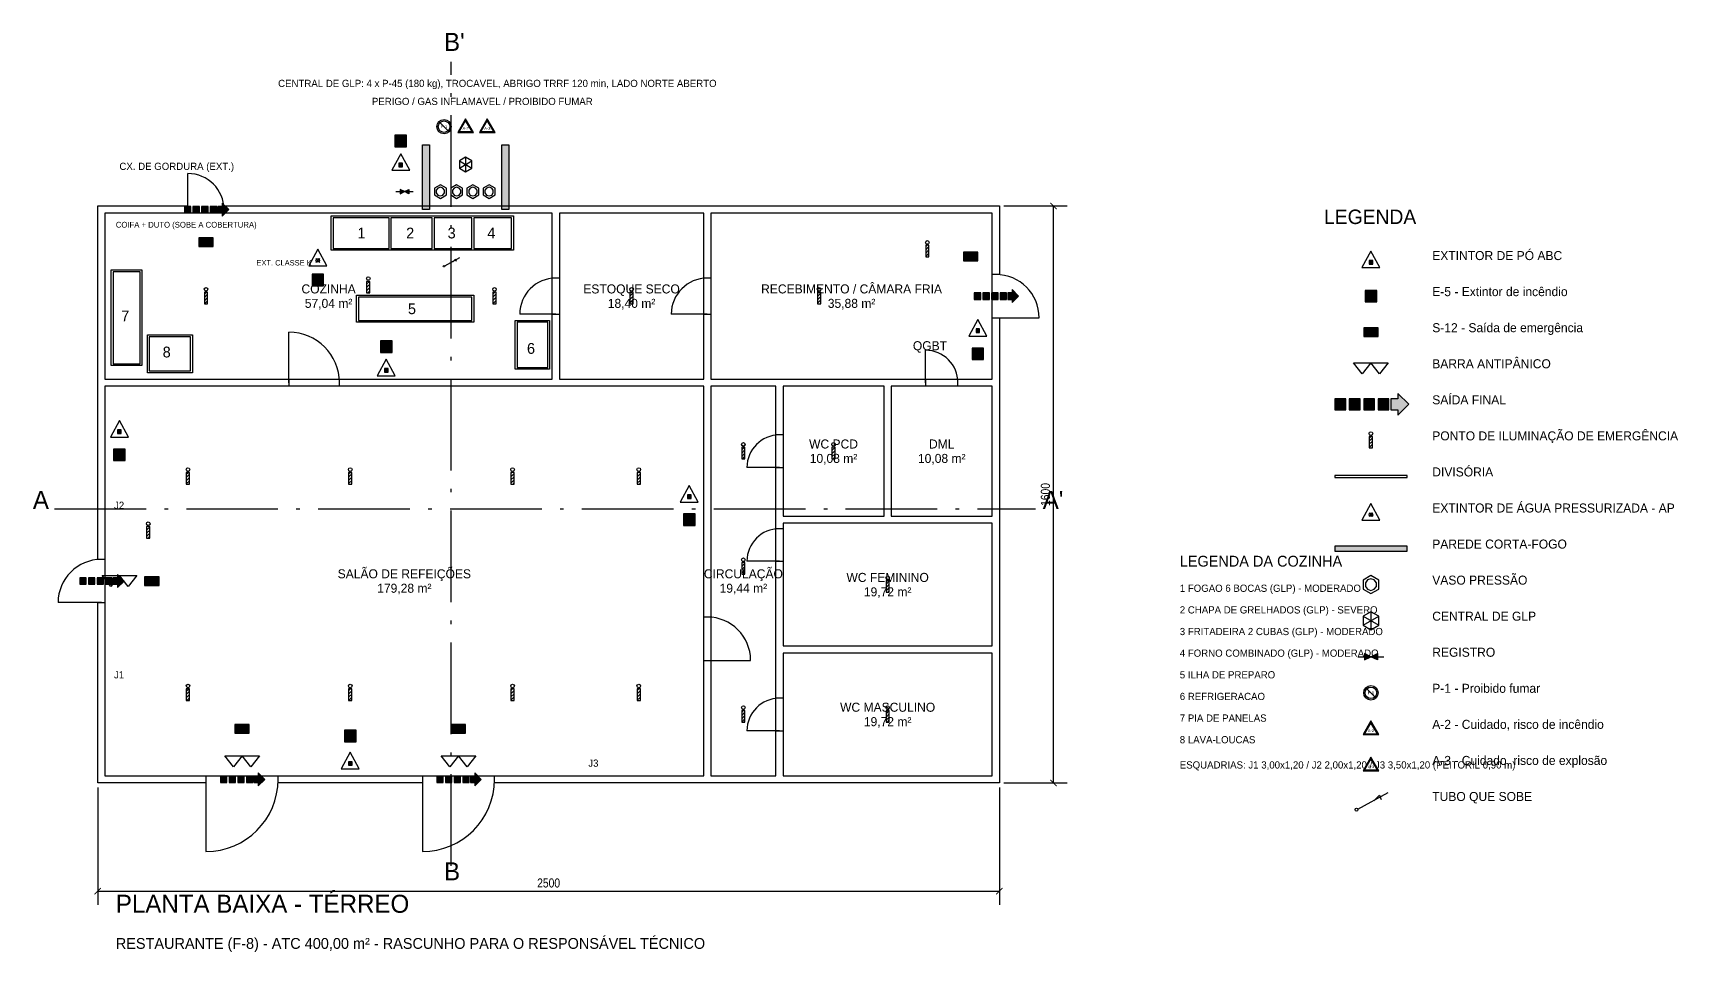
# Model space of a CAD drawing. Header units: metres. Extents: x -2 to 127, y -5 to 61.
# Drawn here: x -1.8 to 43.82, y -4.69 to 20.8 of the extents above; entities that cross this region are included whole.
import ezdxf
from ezdxf.enums import TextEntityAlignment as Align

# ---------------------------------------------------------------- set-up
doc = ezdxf.new("R2010")
doc.units = ezdxf.units.M
doc.linetypes.add('DASHDOT', pattern=[3.556, 2.54, -0.508, 0, -0.508])
for name, color, linetype in [('AMBIENTES', 7, 'Continuous'), ('CORTES', 6, 'Continuous'), ('COTAS', 7, 'Continuous'), ('DIVISORIA', 7, 'Continuous'), ('ILUMINACAO', 7, 'Continuous'), ('INC_EXT', 7, 'Continuous'), ('LEGENDA', 7, 'Continuous'), ('PAREDE', 7, 'Continuous'), ('PAREDE_CORTA_FOGO', 7, 'Continuous'), ('PASSIVOS', 7, 'Continuous'), ('PORTAS', 7, 'Continuous'), ('ROTAS', 7, 'Continuous'), ('SINALIZACAO', 7, 'Continuous'), ('TEXTOS', 7, 'Continuous'), ('TUBULACAO', 7, 'Continuous'), ('VASOS_TANQUES', 7, 'Continuous')]:
    doc.layers.add(name, color=color, linetype=linetype)
doc.styles.add('OpenSansCondensed-Light', font='OpenSansCondensed-Light.ttf')
doc.dimstyles.new('EZDXF', dxfattribs={"dimtxt": 0.25, "dimasz": 0.175, "dimexe": 0.375, "dimexo": 0.125, "dimgap": 0.1, "dimtad": 1, "dimlfac": 100, "dimzin": 12, "dimdsep": 46, "dimtxsty": 'OpenSansCondensed-Light', "dimblk": 'ARCHTICK', "dimcen": 2.5, "dimazin": 3, "dimtfac": 0.5, "dimtmove": 2, "dimatfit": 3, "dimarcsym": 0})

# ---------------------------------------------------------------- blocks, each defined once
blk = doc.blocks.new('EXTINTOR_PQS_ABC')
h = blk.add_hatch(color=7)
h.dxf.hatch_style = 1
h.paths.add_polyline_path([(-0.1, -0.22), (0.1, -0.22), (0.1, -0.02), (-0.1, -0.02)])
for points in [[(-0.5, -0.42), (0.5, -0.42), (0, 0.5)], [(-0.1, -0.22), (0.1, -0.22), (0.1, -0.02), (-0.1, -0.02)]]:
    blk.add_lwpolyline(points, close=True)
blk = doc.blocks.new('PICTO_E-5')
h = blk.add_hatch(color=7)
h.dxf.hatch_style = 1
h.paths.add_polyline_path([(-0.4, -0.4), (0.4, -0.4), (0.4, 0.4), (-0.4, 0.4)])
at = {"color": 1}
blk.add_lwpolyline([(-0.4, -0.4), (0.4, -0.4), (0.4, 0.4), (-0.4, 0.4)], close=True, dxfattribs=at)
blk.add_text('E-5', height=0.22).set_placement((0, 0), align=Align.MIDDLE_CENTER)
blk = doc.blocks.new('PICTO_S-12')
h = blk.add_hatch(color=7)
h.dxf.hatch_style = 1
h.paths.add_polyline_path([(-0.5, -0.3), (0.5, -0.3), (0.5, 0.3), (-0.5, 0.3)])
at = {"color": 3}
blk.add_lwpolyline([(-0.5, -0.3), (0.5, -0.3), (0.5, 0.3), (-0.5, 0.3)], close=True, dxfattribs=at)
blk.add_text('S-12', height=0.22).set_placement((0, 0), align=Align.MIDDLE_CENTER)
blk = doc.blocks.new('BARRA_ANTIPANICO')
for points in [[(-0.8, 0.25), (0, 0.25), (-0.4, -0.25)], [(0, 0.25), (0.8, 0.25), (0.4, -0.25)]]:
    blk.add_lwpolyline(points, close=True)
blk = doc.blocks.new('ROTA_DE_FUGA_FINAL')
h = blk.add_hatch(color=7)
h.dxf.hatch_style = 1
h.paths.add_polyline_path([(-1, -0.15), (-0.7, -0.15), (-0.7, 0.15), (-1, 0.15)])
h = blk.add_hatch(color=7)
h.dxf.hatch_style = 1
h.paths.add_polyline_path([(-0.6, -0.15), (-0.3, -0.15), (-0.3, 0.15), (-0.6, 0.15)])
h = blk.add_hatch(color=7)
h.dxf.hatch_style = 1
h.paths.add_polyline_path([(-0.2, -0.15), (0.1, -0.15), (0.1, 0.15), (-0.2, 0.15)])
h = blk.add_hatch(color=7)
h.dxf.hatch_style = 1
h.paths.add_polyline_path([(0.2, -0.15), (0.5, -0.15), (0.5, 0.15), (0.2, 0.15)])
h = blk.add_hatch(color=7)
h.dxf.hatch_style = 1
h.paths.add_polyline_path([(0.55, -0.15), (0.75, -0.15), (0.75, -0.3), (1.05, 0), (0.75, 0.3), (0.75, 0.15), (0.55, 0.15)])
for points in [[(-1, -0.15), (-0.7, -0.15), (-0.7, 0.15), (-1, 0.15)], [(-0.6, -0.15), (-0.3, -0.15), (-0.3, 0.15), (-0.6, 0.15)], [(-0.2, -0.15), (0.1, -0.15), (0.1, 0.15), (-0.2, 0.15)], [(0.2, -0.15), (0.5, -0.15), (0.5, 0.15), (0.2, 0.15)], [(0.55, -0.15), (0.75, -0.15), (0.75, -0.3), (1.05, 0), (0.75, 0.3), (0.75, 0.15), (0.55, 0.15)]]:
    blk.add_lwpolyline(points, close=True)
blk = doc.blocks.new('PONTO_ILUMINACAO_EMERGENCIA')
h = blk.add_hatch()
h.set_pattern_fill('ANSI31', scale=0.04)
h.paths.add_polyline_path([(-0.09, -0.42), (0.09, -0.42), (0.09, 0.22), (-0.09, 0.22)])
blk.add_lwpolyline([(-0.09, -0.42), (0.09, -0.42), (0.09, 0.22), (-0.09, 0.22)], close=True)
blk.add_circle((0, 0.38), 0.1)
blk = doc.blocks.new('_ARCHTICK')
at = {"color": 0, "linetype": 'ByBlock', "const_width": 0.15}
blk.add_lwpolyline([(-0.5, -0.5), (0.5, 0.5)], dxfattribs=at)
blk = doc.blocks.new('EXTINTOR_AP')
blk.add_lwpolyline([(-0.5, -0.42), (0.5, -0.42), (0, 0.5)], close=True)
for points in [[(-0.106, -0.226), (0.106, -0.014)], [(-0.106, -0.014), (0.106, -0.226)]]:
    blk.add_lwpolyline(points)
blk.add_circle((0, -0.12), 0.1)
blk = doc.blocks.new('VASO_PRESSAO')
for points in [[(0, 0.5), (-0.433, 0.25), (-0.433, -0.25), (0, -0.5), (0.433, -0.25), (0.433, 0.25)], [(0, 0.32), (-0.188, 0.259), (-0.304, 0.099), (-0.304, -0.099), (-0.188, -0.259), (0, -0.32), (0.188, -0.259), (0.304, -0.099), (0.304, 0.099), (0.188, 0.259)]]:
    blk.add_lwpolyline(points, close=True)
blk = doc.blocks.new('CENTRAL_GLP')
blk.add_lwpolyline([(0, 0.5), (-0.433, 0.25), (-0.433, -0.25), (0, -0.5), (0.433, -0.25), (0.433, 0.25)], close=True)
for points in [[(-0.433, 0.25), (0.433, -0.25)], [(-0.433, -0.25), (0.433, 0.25)], [(0, 0.5), (0, -0.5)]]:
    blk.add_lwpolyline(points)
blk = doc.blocks.new('REGISTRO_VALVULA')
h = blk.add_hatch(color=7)
h.dxf.hatch_style = 1
h.paths.add_polyline_path([(-0.3, 0.15), (-0.3, -0.15), (0, 0)])
h = blk.add_hatch(color=7)
h.dxf.hatch_style = 1
h.paths.add_polyline_path([(0.3, 0.15), (0.3, -0.15), (0, 0)])
blk.add_lwpolyline([(-0.6, 0), (0.6, 0)])
for points in [[(-0.3, 0.15), (-0.3, -0.15), (0, 0)], [(0.3, 0.15), (0.3, -0.15), (0, 0)]]:
    blk.add_lwpolyline(points, close=True)
blk = doc.blocks.new('PICTO_P-1')
at = {"color": 1}
blk.add_lwpolyline([(-0.35, 0.35), (0.35, -0.35)], dxfattribs=at)
for radius in [0.5, 0.4]:
    blk.add_circle((0, 0), radius, dxfattribs=at)
blk.add_text('P-1', height=0.2).set_placement((0, 0), align=Align.MIDDLE_CENTER)
blk = doc.blocks.new('PICTO_A-2')
for points in [[(-0.55, -0.4), (0.55, -0.4), (0, 0.55)], [(-0.45, -0.34), (0.45, -0.34), (0, 0.43)]]:
    blk.add_lwpolyline(points, close=True)
blk.add_text('A-2', height=0.2).set_placement((0, -0.12), align=Align.MIDDLE_CENTER)
blk = doc.blocks.new('PICTO_A-3')
for points in [[(-0.55, -0.4), (0.55, -0.4), (0, 0.55)], [(-0.45, -0.34), (0.45, -0.34), (0, 0.43)]]:
    blk.add_lwpolyline(points, close=True)
blk.add_text('A-3', height=0.2).set_placement((0, -0.12), align=Align.MIDDLE_CENTER)
blk = doc.blocks.new('TUBO_SOBE')
for points in [[(-0.45, -0.28), (0.6, 0.3)], [(0.1, 0), (0.3, 0.2), (0.35, 0.05)]]:
    blk.add_lwpolyline(points)
blk.add_circle((-0.5, -0.3), 0.05)
blk = doc.blocks.new('DIVISORIA')
blk.add_lwpolyline([(-1, -0.03), (1, -0.03), (1, 0.03), (-1, 0.03)], close=True)
blk = doc.blocks.new('PAREDE_CORTA_FOGO')
h = blk.add_hatch(color=7)
h.dxf.hatch_style = 1
h.paths.add_polyline_path([(-1, -0.07), (1, -0.07), (1, 0.07), (-1, 0.07)])
blk.add_lwpolyline([(-1, -0.07), (1, -0.07), (1, 0.07), (-1, 0.07)], close=True)

msp = doc.modelspace()

# ---------------------------------------------------------------- hatches: boundary and pattern name
at = {"layer": 'PAREDE_CORTA_FOGO'}
h = msp.add_hatch(color=7, dxfattribs=at)
h.dxf.hatch_style = 1
h.paths.add_polyline_path([(9.2, 17.7), (9.2, 16), (9.2, 15.9), (9, 15.9), (9, 17.6), (9, 17.7)])
h = msp.add_hatch(color=7, dxfattribs=at)
h.dxf.hatch_style = 1
h.paths.add_polyline_path([(11.4, 17.7), (11.4, 16), (11.4, 15.9), (11.2, 15.9), (11.2, 17.6), (11.2, 17.7)])

# ---------------------------------------------------------------- linework, layer by layer
at = {"layer": 'AMBIENTES'}
for points in [[(12.6, 11.2), (12.6, 15.8), (0.2, 15.8), (0.2, 11.2)], [(16.8, 11.2), (16.8, 15.8), (12.8, 15.8), (12.8, 11.2)], [(24.8, 11.2), (24.8, 15.8), (17, 15.8), (17, 11.2)], [(16.8, 0.2), (16.8, 11), (0.2, 11), (0.2, 0.2)], [(18.8, 0.2), (18.8, 11), (17, 11), (17, 0.2)], [(21.8, 7.4), (21.8, 11), (19, 11), (19, 7.4)], [(24.8, 7.4), (24.8, 11), (22, 11), (22, 7.4)], [(24.8, 3.8), (24.8, 7.2), (19, 7.2), (19, 3.8)], [(24.8, 0.2), (24.8, 3.6), (19, 3.6), (19, 0.2)]]:
    msp.add_lwpolyline(points, close=True, dxfattribs=at)
at = {"layer": 'CORTES', "linetype": 'DASHDOT', "lineweight": 30}
for p, q in [((9.8, -2.3), (9.8, 20)), ((-1.2, 7.6), (26, 7.6))]:
    msp.add_line(p, q, dxfattribs=at)
at = {"layer": 'DIVISORIA'}
for p, q in [((6.475, 15.25), (6.475, 15.725)), ((6.475, 15.725), (6.875, 15.725)), ((6.9125, 15.675), (6.525, 15.675)), ((6.525, 15.675), (6.525, 15.25)), ((6.875, 15.725), (7.275, 15.725)), ((7.3, 15.675), (6.9125, 15.675)), ((7.275, 15.725), (7.675, 15.725)), ((7.6875, 15.675), (7.3, 15.675)), ((7.675, 15.725), (8.075, 15.725)), ((8.075, 15.675), (7.6875, 15.675)), ((8.075, 15.725), (8.125, 15.725)), ((8.075, 15.25), (8.075, 15.675)), ((8.125, 15.725), (8.50833, 15.725)), ((8.125, 15.675), (8.125, 15.25)), ((8.50833, 15.675), (8.125, 15.675)), ((8.50833, 15.725), (8.89167, 15.725)), ((8.89167, 15.675), (8.50833, 15.675)), ((8.89167, 15.725), (9.275, 15.725)), ((9.275, 15.675), (8.89167, 15.675)), ((9.275, 15.725), (9.325, 15.725)), ((9.275, 15.25), (9.275, 15.675)), ((9.325, 15.725), (9.675, 15.725)), ((9.675, 15.675), (9.325, 15.675)), ((9.325, 15.675), (9.325, 15.25)), ((9.675, 15.725), (10.025, 15.725)), ((10.025, 15.675), (9.675, 15.675)), ((10.025, 15.725), (10.375, 15.725)), ((10.375, 15.675), (10.025, 15.675)), ((10.375, 15.725), (10.425, 15.725)), ((10.375, 15.25), (10.375, 15.675)), ((10.425, 15.725), (10.79167, 15.725)), ((10.425, 15.675), (10.425, 15.25)), ((10.775, 15.675), (10.425, 15.675)), ((11.125, 15.675), (10.775, 15.675)), ((10.79167, 15.725), (11.15833, 15.725)), ((11.475, 15.675), (11.125, 15.675)), ((11.15833, 15.725), (11.525, 15.725)), ((11.475, 15.25), (11.475, 15.675)), ((11.525, 15.725), (11.525, 15.25)), ((6.475, 14.775), (6.475, 15.25)), ((6.525, 15.25), (6.525, 14.825)), ((8.075, 14.825), (8.075, 15.25)), ((8.125, 15.25), (8.125, 14.825)), ((9.275, 14.825), (9.275, 15.25)), ((9.325, 15.25), (9.325, 14.825)), ((10.375, 14.825), (10.375, 15.25)), ((10.425, 15.25), (10.425, 14.825)), ((11.475, 14.825), (11.475, 15.25)), ((11.525, 15.25), (11.525, 14.775)), ((6.875, 14.775), (6.475, 14.775)), ((6.525, 14.825), (6.9125, 14.825)), ((7.275, 14.775), (6.875, 14.775)), ((6.9125, 14.825), (7.3, 14.825)), ((7.675, 14.775), (7.275, 14.775)), ((7.3, 14.825), (7.6875, 14.825)), ((8.075, 14.775), (7.675, 14.775)), ((7.6875, 14.825), (8.075, 14.825)), ((8.125, 14.775), (8.075, 14.775)), ((8.125, 14.825), (8.50833, 14.825)), ((8.50833, 14.775), (8.125, 14.775)), ((8.50833, 14.825), (8.89167, 14.825)), ((8.89167, 14.775), (8.50833, 14.775)), ((8.89167, 14.825), (9.275, 14.825)), ((9.275, 14.775), (8.89167, 14.775)), ((9.325, 14.775), (9.275, 14.775)), ((9.325, 14.825), (9.675, 14.825)), ((9.675, 14.775), (9.325, 14.775)), ((9.675, 14.825), (10.025, 14.825)), ((10.025, 14.775), (9.675, 14.775)), ((10.025, 14.825), (10.375, 14.825)), ((10.375, 14.775), (10.025, 14.775)), ((10.425, 14.775), (10.375, 14.775)), ((10.425, 14.825), (10.775, 14.825)), ((10.79167, 14.775), (10.425, 14.775)), ((10.775, 14.825), (11.125, 14.825)), ((11.15833, 14.775), (10.79167, 14.775)), ((11.125, 14.825), (11.475, 14.825)), ((11.525, 14.775), (11.15833, 14.775)), ((0.375, 13.78333), (0.375, 14.225)), ((0.375, 14.225), (0.8, 14.225)), ((0.8, 14.175), (0.425, 14.175)), ((0.425, 14.175), (0.425, 13.75)), ((0.8, 14.225), (1.225, 14.225)), ((1.175, 14.175), (0.8, 14.175)), ((1.175, 13.75), (1.175, 14.175)), ((1.225, 14.225), (1.225, 13.78333)), ((0.375, 13.34167), (0.375, 13.78333)), ((0.425, 13.75), (0.425, 13.325)), ((1.175, 13.325), (1.175, 13.75)), ((1.225, 13.78333), (1.225, 13.34167)), ((0.375, 12.9), (0.375, 13.34167)), ((0.425, 13.325), (0.425, 12.9)), ((1.175, 12.9), (1.175, 13.325)), ((1.225, 13.34167), (1.225, 12.9)), ((7.175, 13.15), (7.175, 13.525)), ((7.175, 13.525), (7.63929, 13.525)), ((7.675, 13.475), (7.225, 13.475)), ((7.225, 13.475), (7.225, 13.15)), ((7.63929, 13.525), (8.10357, 13.525)), ((8.125, 13.475), (7.675, 13.475)), ((8.10357, 13.525), (8.56786, 13.525)), ((8.575, 13.475), (8.125, 13.475)), ((8.56786, 13.525), (9.03214, 13.525)), ((9.025, 13.475), (8.575, 13.475)), ((9.475, 13.475), (9.025, 13.475)), ((9.03214, 13.525), (9.49643, 13.525)), ((9.925, 13.475), (9.475, 13.475)), ((9.49643, 13.525), (9.96071, 13.525)), ((10.375, 13.475), (9.925, 13.475)), ((9.96071, 13.525), (10.425, 13.525)), ((10.375, 13.15), (10.375, 13.475)), ((10.425, 13.525), (10.425, 13.15)), ((0.375, 12.45833), (0.375, 12.9)), ((0.425, 12.9), (0.425, 12.475)), ((1.175, 12.475), (1.175, 12.9)), ((1.225, 12.9), (1.225, 12.45833)), ((7.175, 12.775), (7.175, 13.15)), ((7.63929, 12.775), (7.175, 12.775)), ((7.225, 13.15), (7.225, 12.825)), ((7.225, 12.825), (7.675, 12.825)), ((8.10357, 12.775), (7.63929, 12.775)), ((7.675, 12.825), (8.125, 12.825)), ((8.56786, 12.775), (8.10357, 12.775)), ((8.125, 12.825), (8.575, 12.825)), ((9.03214, 12.775), (8.56786, 12.775)), ((8.575, 12.825), (9.025, 12.825)), ((9.025, 12.825), (9.475, 12.825)), ((9.49643, 12.775), (9.03214, 12.775)), ((9.475, 12.825), (9.925, 12.825)), ((9.96071, 12.775), (9.49643, 12.775)), ((9.925, 12.825), (10.375, 12.825)), ((10.425, 12.775), (9.96071, 12.775)), ((10.375, 12.825), (10.375, 13.15)), ((10.425, 13.15), (10.425, 12.775)), ((11.575, 12.375), (11.575, 12.825)), ((11.575, 12.825), (12.05, 12.825)), ((12.05, 12.775), (11.625, 12.775)), ((11.625, 12.775), (11.625, 12.35833)), ((12.05, 12.825), (12.525, 12.825)), ((12.475, 12.775), (12.05, 12.775)), ((12.475, 12.35833), (12.475, 12.775)), ((12.525, 12.825), (12.525, 12.375)), ((0.375, 12.01667), (0.375, 12.45833)), ((0.425, 12.475), (0.425, 12.05)), ((1.175, 12.05), (1.175, 12.475)), ((1.225, 12.45833), (1.225, 12.01667)), ((1.375, 12.075), (1.375, 12.425)), ((1.375, 12.425), (1.79167, 12.425)), ((1.80833, 12.375), (1.425, 12.375)), ((1.425, 12.375), (1.425, 11.9)), ((1.79167, 12.425), (2.20833, 12.425)), ((2.19167, 12.375), (1.80833, 12.375)), ((2.575, 12.375), (2.19167, 12.375)), ((2.20833, 12.425), (2.625, 12.425)), ((2.575, 11.9), (2.575, 12.375)), ((2.625, 12.425), (2.625, 12.075)), ((11.575, 11.925), (11.575, 12.375)), ((11.625, 12.35833), (11.625, 11.94167)), ((12.475, 11.94167), (12.475, 12.35833)), ((12.525, 12.375), (12.525, 11.925)), ((0.375, 11.575), (0.375, 12.01667)), ((0.425, 12.05), (0.425, 11.625)), ((1.175, 11.625), (1.175, 12.05)), ((1.225, 12.01667), (1.225, 11.575)), ((1.375, 11.725), (1.375, 12.075)), ((1.425, 11.9), (1.425, 11.425)), ((2.575, 11.425), (2.575, 11.9)), ((2.625, 12.075), (2.625, 11.725)), ((11.575, 11.475), (11.575, 11.925)), ((11.625, 11.94167), (11.625, 11.525)), ((12.475, 11.525), (12.475, 11.94167)), ((12.525, 11.925), (12.525, 11.475)), ((0.8, 11.575), (0.375, 11.575)), ((0.425, 11.625), (0.8, 11.625)), ((0.8, 11.625), (1.175, 11.625)), ((1.225, 11.575), (0.8, 11.575)), ((1.375, 11.375), (1.375, 11.725)), ((1.425, 11.425), (1.80833, 11.425)), ((1.80833, 11.425), (2.19167, 11.425)), ((2.19167, 11.425), (2.575, 11.425)), ((2.625, 11.725), (2.625, 11.375)), ((12.05, 11.475), (11.575, 11.475)), ((11.625, 11.525), (12.05, 11.525)), ((12.05, 11.525), (12.475, 11.525)), ((12.525, 11.475), (12.05, 11.475)), ((1.79167, 11.375), (1.375, 11.375)), ((2.20833, 11.375), (1.79167, 11.375)), ((2.625, 11.375), (2.20833, 11.375))]:
    msp.add_line(p, q, dxfattribs=at)
at = {"layer": 'PAREDE'}
for p, q in [((0, 15.52), (0, 16)), ((0, 16), (0.5, 16)), ((0.5, 16), (1, 16)), ((1, 16), (1.5, 16)), ((1.5, 16), (2, 16)), ((2, 16), (2.5, 16)), ((2.5, 16), (2.5, 15.8)), ((3.5, 15.8), (3.5, 16)), ((3.5, 16), (3.97895, 16)), ((3.97895, 16), (4.45789, 16)), ((4.45789, 16), (4.93684, 16)), ((4.93684, 16), (5.41579, 16)), ((5.41579, 16), (5.89474, 16)), ((5.89474, 16), (6.37368, 16)), ((6.37368, 16), (6.85263, 16)), ((6.85263, 16), (7.33158, 16)), ((7.33158, 16), (7.81053, 16)), ((7.81053, 16), (8.28947, 16)), ((8.28947, 16), (8.76842, 16)), ((8.76842, 16), (9.24737, 16)), ((9.24737, 16), (9.72632, 16)), ((9.72632, 16), (10.20526, 16)), ((10.20526, 16), (10.68421, 16)), ((10.68421, 16), (11.16316, 16)), ((11.16316, 16), (11.64211, 16)), ((11.64211, 16), (12.12105, 16)), ((12.12105, 16), (12.6, 16)), ((12.6, 16), (12.8, 16)), ((12.8, 16), (13.24444, 16)), ((13.24444, 16), (13.68889, 16)), ((13.68889, 16), (14.13333, 16)), ((14.13333, 16), (14.57778, 16)), ((14.57778, 16), (15.02222, 16)), ((15.02222, 16), (15.46667, 16)), ((15.46667, 16), (15.91111, 16)), ((15.91111, 16), (16.35556, 16)), ((16.35556, 16), (16.8, 16)), ((16.8, 16), (17, 16)), ((17, 16), (17.5, 16)), ((17.5, 16), (18, 16)), ((18, 16), (18.5, 16)), ((18.5, 16), (19, 16)), ((19, 16), (19.5, 16)), ((19.5, 16), (20, 16)), ((20, 16), (20.5, 16)), ((20.5, 16), (21, 16)), ((21, 16), (21.5, 16)), ((21.5, 16), (22, 16)), ((22, 16), (22.5, 16)), ((22.5, 16), (23, 16)), ((23, 16), (23.5, 16)), ((23.5, 16), (24, 16)), ((24, 16), (24.5, 16)), ((24.5, 16), (25, 16)), ((25, 16), (25, 15.525)), ((0, 15.04), (0, 15.52)), ((0.66, 15.8), (0.2, 15.8)), ((0.2, 15.8), (0.2, 15.34)), ((1.12, 15.8), (0.66, 15.8)), ((1.58, 15.8), (1.12, 15.8)), ((2.04, 15.8), (1.58, 15.8)), ((2.5, 15.8), (2.04, 15.8)), ((3.97895, 15.8), (3.5, 15.8)), ((4.45789, 15.8), (3.97895, 15.8)), ((4.93684, 15.8), (4.45789, 15.8)), ((5.41579, 15.8), (4.93684, 15.8)), ((5.89474, 15.8), (5.41579, 15.8)), ((6.37368, 15.8), (5.89474, 15.8)), ((6.85263, 15.8), (6.37368, 15.8)), ((7.33158, 15.8), (6.85263, 15.8)), ((7.81053, 15.8), (7.33158, 15.8)), ((8.28947, 15.8), (7.81053, 15.8)), ((8.76842, 15.8), (8.28947, 15.8)), ((9.24737, 15.8), (8.76842, 15.8)), ((9.72632, 15.8), (9.24737, 15.8)), ((10.20526, 15.8), (9.72632, 15.8)), ((10.68421, 15.8), (10.20526, 15.8)), ((11.16316, 15.8), (10.68421, 15.8)), ((11.64211, 15.8), (11.16316, 15.8)), ((12.12105, 15.8), (11.64211, 15.8)), ((12.6, 15.8), (12.12105, 15.8)), ((12.6, 15.35), (12.6, 15.8)), ((13.3, 15.8), (12.8, 15.8)), ((12.8, 15.8), (12.8, 15.35)), ((13.8, 15.8), (13.3, 15.8)), ((14.3, 15.8), (13.8, 15.8)), ((14.8, 15.8), (14.3, 15.8)), ((15.3, 15.8), (14.8, 15.8)), ((15.8, 15.8), (15.3, 15.8)), ((16.3, 15.8), (15.8, 15.8)), ((16.8, 15.8), (16.3, 15.8)), ((16.8, 15.35), (16.8, 15.8)), ((17.4875, 15.8), (17, 15.8)), ((17, 15.8), (17, 15.35)), ((17.975, 15.8), (17.4875, 15.8)), ((18.4625, 15.8), (17.975, 15.8)), ((18.95, 15.8), (18.4625, 15.8)), ((19.4375, 15.8), (18.95, 15.8)), ((19.925, 15.8), (19.4375, 15.8)), ((20.4125, 15.8), (19.925, 15.8)), ((20.9, 15.8), (20.4125, 15.8)), ((21.3875, 15.8), (20.9, 15.8)), ((21.875, 15.8), (21.3875, 15.8)), ((22.3625, 15.8), (21.875, 15.8)), ((22.85, 15.8), (22.3625, 15.8)), ((23.3375, 15.8), (22.85, 15.8)), ((23.825, 15.8), (23.3375, 15.8)), ((24.3125, 15.8), (23.825, 15.8)), ((24.8, 15.8), (24.3125, 15.8)), ((24.8, 15.375), (24.8, 15.8)), ((25, 15.525), (25, 15.05)), ((0.2, 15.34), (0.2, 14.88)), ((12.6, 14.9), (12.6, 15.35)), ((12.8, 15.35), (12.8, 14.9)), ((16.8, 14.9), (16.8, 15.35)), ((17, 15.35), (17, 14.9)), ((24.8, 14.95), (24.8, 15.375)), ((0, 14.56), (0, 15.04)), ((0.2, 14.88), (0.2, 14.42)), ((12.6, 14.45), (12.6, 14.9)), ((12.8, 14.9), (12.8, 14.45)), ((16.8, 14.45), (16.8, 14.9)), ((17, 14.9), (17, 14.45)), ((24.8, 14.525), (24.8, 14.95)), ((25, 15.05), (25, 14.575)), ((0, 14.08), (0, 14.56)), ((0.2, 14.42), (0.2, 13.96)), ((12.6, 14), (12.6, 14.45)), ((12.8, 14.45), (12.8, 14)), ((16.8, 14), (16.8, 14.45)), ((17, 14.45), (17, 14)), ((24.8, 14.1), (24.8, 14.525)), ((25, 14.575), (25, 14.1)), ((0, 13.6), (0, 14.08)), ((0.2, 13.96), (0.2, 13.5)), ((12.8, 14), (12.6, 14)), ((17, 14), (16.8, 14)), ((25, 14.1), (24.8, 14.1)), ((0, 13.12), (0, 13.6)), ((0.2, 13.5), (0.2, 13.04)), ((0, 12.64), (0, 13.12)), ((0.2, 13.04), (0.2, 12.58)), ((12.6, 12.55), (12.6, 13)), ((12.6, 13), (12.8, 13)), ((12.8, 13), (12.8, 12.55)), ((16.8, 12.55), (16.8, 13)), ((16.8, 13), (17, 13)), ((17, 13), (17, 12.55)), ((24.8, 12.475), (24.8, 12.9)), ((24.8, 12.9), (25, 12.9)), ((25, 12.9), (25, 12.475)), ((0, 12.16), (0, 12.64)), ((0.2, 12.58), (0.2, 12.12)), ((12.6, 12.1), (12.6, 12.55)), ((12.8, 12.55), (12.8, 12.1)), ((16.8, 12.1), (16.8, 12.55)), ((17, 12.55), (17, 12.1)), ((24.8, 12.05), (24.8, 12.475)), ((25, 12.475), (25, 12.05)), ((0, 11.68), (0, 12.16)), ((0.2, 12.12), (0.2, 11.66)), ((12.6, 11.65), (12.6, 12.1)), ((12.8, 12.1), (12.8, 11.65)), ((16.8, 11.65), (16.8, 12.1)), ((17, 12.1), (17, 11.65)), ((24.8, 11.625), (24.8, 12.05)), ((25, 12.05), (25, 11.625)), ((0, 11.2), (0, 11.68)), ((0.2, 11.66), (0.2, 11.2)), ((12.6, 11.2), (12.6, 11.65)), ((12.8, 11.65), (12.8, 11.2)), ((16.8, 11.2), (16.8, 11.65)), ((17, 11.65), (17, 11.2)), ((24.8, 11.2), (24.8, 11.625)), ((25, 11.625), (25, 11.2)), ((0, 11), (0, 11.2)), ((0, 10.52), (0, 11)), ((0.2, 11.2), (0.66364, 11.2)), ((0.66364, 11), (0.2, 11)), ((0.2, 11), (0.2, 10.52)), ((0.66364, 11.2), (1.12727, 11.2)), ((1.12727, 11), (0.66364, 11)), ((1.12727, 11.2), (1.59091, 11.2)), ((1.59091, 11), (1.12727, 11)), ((1.59091, 11.2), (2.05455, 11.2)), ((2.05455, 11), (1.59091, 11)), ((2.05455, 11.2), (2.51818, 11.2)), ((2.51818, 11), (2.05455, 11)), ((2.51818, 11.2), (2.98182, 11.2)), ((2.98182, 11), (2.51818, 11)), ((2.98182, 11.2), (3.44545, 11.2)), ((3.44545, 11), (2.98182, 11)), ((3.44545, 11.2), (3.90909, 11.2)), ((3.90909, 11), (3.44545, 11)), ((3.90909, 11.2), (4.37273, 11.2)), ((4.37273, 11), (3.90909, 11)), ((4.37273, 11.2), (4.83636, 11.2)), ((4.83636, 11), (4.37273, 11)), ((4.83636, 11.2), (5.3, 11.2)), ((5.3, 11), (4.83636, 11)), ((5.3, 11.2), (5.3, 11)), ((6.7, 11), (6.7, 11.2)), ((6.7, 11.2), (7.19167, 11.2)), ((7.19167, 11), (6.7, 11)), ((7.19167, 11.2), (7.68333, 11.2)), ((7.68333, 11), (7.19167, 11)), ((7.68333, 11.2), (8.175, 11.2)), ((8.175, 11), (7.68333, 11)), ((8.175, 11.2), (8.66667, 11.2)), ((8.66667, 11), (8.175, 11)), ((8.66667, 11.2), (9.15833, 11.2)), ((9.15833, 11), (8.66667, 11)), ((9.15833, 11.2), (9.65, 11.2)), ((9.65, 11), (9.15833, 11)), ((9.65, 11.2), (10.14167, 11.2)), ((10.14167, 11), (9.65, 11)), ((10.14167, 11.2), (10.63333, 11.2)), ((10.63333, 11), (10.14167, 11)), ((10.63333, 11.2), (11.125, 11.2)), ((11.125, 11), (10.63333, 11)), ((11.125, 11.2), (11.61667, 11.2)), ((11.61667, 11), (11.125, 11)), ((11.61667, 11.2), (12.10833, 11.2)), ((12.10833, 11), (11.61667, 11)), ((12.10833, 11.2), (12.6, 11.2)), ((12.6, 11), (12.10833, 11)), ((12.8, 11), (12.6, 11)), ((12.8, 11.2), (13.3, 11.2)), ((13.24444, 11), (12.8, 11)), ((13.68889, 11), (13.24444, 11)), ((13.3, 11.2), (13.8, 11.2)), ((14.13333, 11), (13.68889, 11)), ((13.8, 11.2), (14.3, 11.2)), ((14.57778, 11), (14.13333, 11)), ((14.3, 11.2), (14.8, 11.2)), ((15.02222, 11), (14.57778, 11)), ((14.8, 11.2), (15.3, 11.2)), ((15.46667, 11), (15.02222, 11)), ((15.3, 11.2), (15.8, 11.2)), ((15.91111, 11), (15.46667, 11)), ((15.8, 11.2), (16.3, 11.2)), ((16.35556, 11), (15.91111, 11)), ((16.3, 11.2), (16.8, 11.2)), ((16.8, 11), (16.35556, 11)), ((16.8, 10.50769), (16.8, 11)), ((17, 11.2), (17.45, 11.2)), ((17.45, 11), (17, 11)), ((17, 11), (17, 10.50769)), ((17.45, 11.2), (17.9, 11.2)), ((17.9, 11), (17.45, 11)), ((17.9, 11.2), (18.35, 11.2)), ((18.35, 11), (17.9, 11)), ((18.35, 11.2), (18.8, 11.2)), ((18.8, 11), (18.35, 11)), ((18.8, 11.2), (19, 11.2)), ((18.8, 10.55), (18.8, 11)), ((19, 11.2), (19.46667, 11.2)), ((19.46667, 11), (19, 11)), ((19, 11), (19, 10.55)), ((19.46667, 11.2), (19.93333, 11.2)), ((19.93333, 11), (19.46667, 11)), ((19.93333, 11.2), (20.4, 11.2)), ((20.4, 11), (19.93333, 11)), ((20.4, 11.2), (20.86667, 11.2)), ((20.86667, 11), (20.4, 11)), ((20.86667, 11.2), (21.33333, 11.2)), ((21.33333, 11), (20.86667, 11)), ((21.33333, 11.2), (21.8, 11.2)), ((21.8, 11), (21.33333, 11)), ((21.8, 11.2), (22, 11.2)), ((21.8, 10.55), (21.8, 11)), ((22, 11.2), (22.475, 11.2)), ((22.475, 11), (22, 11)), ((22, 11), (22, 10.55)), ((22.475, 11.2), (22.95, 11.2)), ((22.95, 11), (22.475, 11)), ((22.95, 11.2), (22.95, 11)), ((23.85, 11), (23.85, 11.2)), ((23.85, 11.2), (24.325, 11.2)), ((24.325, 11), (23.85, 11)), ((24.325, 11.2), (24.8, 11.2)), ((24.8, 11), (24.325, 11)), ((24.8, 10.55), (24.8, 11)), ((25, 11.2), (25, 11)), ((25, 11), (25, 10.55)), ((0, 10.04), (0, 10.52)), ((0.2, 10.52), (0.2, 10.04)), ((16.8, 10.01538), (16.8, 10.50769)), ((17, 10.50769), (17, 10.01538)), ((18.8, 10.1), (18.8, 10.55)), ((19, 10.55), (19, 10.1)), ((21.8, 10.1), (21.8, 10.55)), ((22, 10.55), (22, 10.1)), ((24.8, 10.1), (24.8, 10.55)), ((25, 10.55), (25, 10.1)), ((0, 9.56), (0, 10.04)), ((0.2, 10.04), (0.2, 9.56)), ((18.8, 9.65), (18.8, 10.1)), ((19, 10.1), (19, 9.65)), ((21.8, 9.65), (21.8, 10.1)), ((22, 10.1), (22, 9.65)), ((24.8, 9.65), (24.8, 10.1)), ((25, 10.1), (25, 9.65)), ((16.8, 9.52308), (16.8, 10.01538)), ((17, 10.01538), (17, 9.52308)), ((19, 9.65), (18.8, 9.65)), ((21.8, 9.2), (21.8, 9.65)), ((22, 9.65), (22, 9.2)), ((24.8, 9.2), (24.8, 9.65)), ((25, 9.65), (25, 9.2)), ((0, 9.08), (0, 9.56)), ((0.2, 9.56), (0.2, 9.08)), ((16.8, 9.03077), (16.8, 9.52308)), ((17, 9.52308), (17, 9.03077)), ((21.8, 8.75), (21.8, 9.2)), ((22, 9.2), (22, 8.75)), ((24.8, 8.75), (24.8, 9.2)), ((25, 9.2), (25, 8.75)), ((0, 8.6), (0, 9.08)), ((0.2, 9.08), (0.2, 8.6)), ((16.8, 8.53846), (16.8, 9.03077)), ((17, 9.03077), (17, 8.53846)), ((18.8, 8.3), (18.8, 8.75)), ((18.8, 8.75), (19, 8.75)), ((19, 8.75), (19, 8.3)), ((21.8, 8.3), (21.8, 8.75)), ((22, 8.75), (22, 8.3)), ((24.8, 8.3), (24.8, 8.75)), ((25, 8.75), (25, 8.3)), ((0, 8.12), (0, 8.6)), ((0.2, 8.6), (0.2, 8.12)), ((16.8, 8.04615), (16.8, 8.53846)), ((17, 8.53846), (17, 8.04615)), ((18.8, 7.85), (18.8, 8.3)), ((19, 8.3), (19, 7.85)), ((21.8, 7.85), (21.8, 8.3)), ((22, 8.3), (22, 7.85)), ((24.8, 7.85), (24.8, 8.3)), ((25, 8.3), (25, 7.85)), ((0, 7.64), (0, 8.12)), ((0.2, 8.12), (0.2, 7.64)), ((16.8, 7.55385), (16.8, 8.04615)), ((17, 8.04615), (17, 7.55385)), ((18.8, 7.4), (18.8, 7.85)), ((19, 7.85), (19, 7.4)), ((21.8, 7.4), (21.8, 7.85)), ((22, 7.85), (22, 7.4)), ((24.8, 7.4), (24.8, 7.85)), ((25, 7.85), (25, 7.4)), ((0, 7.16), (0, 7.64)), ((0.2, 7.64), (0.2, 7.16)), ((16.8, 7.06154), (16.8, 7.55385)), ((17, 7.55385), (17, 7.06154)), ((18.8, 7.2), (18.8, 7.4)), ((19, 7.4), (19.46667, 7.4)), ((19.46667, 7.4), (19.93333, 7.4)), ((19.93333, 7.4), (20.4, 7.4)), ((20.4, 7.4), (20.86667, 7.4)), ((20.86667, 7.4), (21.33333, 7.4)), ((21.33333, 7.4), (21.8, 7.4)), ((22, 7.4), (22.46667, 7.4)), ((22.46667, 7.4), (22.93333, 7.4)), ((22.93333, 7.4), (23.4, 7.4)), ((23.4, 7.4), (23.86667, 7.4)), ((23.86667, 7.4), (24.33333, 7.4)), ((24.33333, 7.4), (24.8, 7.4)), ((25, 7.4), (25, 7.2)), ((0, 6.68), (0, 7.16)), ((0.2, 7.16), (0.2, 6.68)), ((16.8, 6.56923), (16.8, 7.06154)), ((17, 7.06154), (17, 6.56923)), ((18.8, 7.05), (18.8, 7.2)), ((19, 7.05), (18.8, 7.05)), ((19.46667, 7.2), (19, 7.2)), ((19, 7.2), (19, 7.05)), ((19.93333, 7.2), (19.46667, 7.2)), ((20.4, 7.2), (19.93333, 7.2)), ((20.86667, 7.2), (20.4, 7.2)), ((21.33333, 7.2), (20.86667, 7.2)), ((21.8, 7.2), (21.33333, 7.2)), ((22, 7.2), (21.8, 7.2)), ((22.46667, 7.2), (22, 7.2)), ((22.93333, 7.2), (22.46667, 7.2)), ((23.4, 7.2), (22.93333, 7.2)), ((23.86667, 7.2), (23.4, 7.2)), ((24.33333, 7.2), (23.86667, 7.2)), ((24.8, 7.2), (24.33333, 7.2)), ((24.8, 6.71429), (24.8, 7.2)), ((25, 7.2), (25, 6.71429)), ((0, 6.2), (0, 6.68)), ((0.2, 6.68), (0.2, 6.2)), ((16.8, 6.07692), (16.8, 6.56923)), ((17, 6.56923), (17, 6.07692)), ((24.8, 6.22857), (24.8, 6.71429)), ((25, 6.71429), (25, 6.22857)), ((0.2, 6.2), (0, 6.2)), ((16.8, 5.58462), (16.8, 6.07692)), ((17, 6.07692), (17, 5.58462)), ((18.8, 5.68), (18.8, 6.15)), ((18.8, 6.15), (19, 6.15)), ((19, 6.15), (19, 5.68)), ((24.8, 5.74286), (24.8, 6.22857)), ((25, 6.22857), (25, 5.74286)), ((16.8, 5.09231), (16.8, 5.58462)), ((17, 5.58462), (17, 5.09231)), ((18.8, 5.21), (18.8, 5.68)), ((19, 5.68), (19, 5.21)), ((24.8, 5.25714), (24.8, 5.74286)), ((25, 5.74286), (25, 5.25714)), ((16.8, 4.6), (16.8, 5.09231)), ((17, 5.09231), (17, 4.6)), ((18.8, 4.74), (18.8, 5.21)), ((19, 5.21), (19, 4.74)), ((24.8, 4.77143), (24.8, 5.25714)), ((25, 5.25714), (25, 4.77143)), ((0, 4.5), (0, 5)), ((0, 5), (0.2, 5)), ((0.2, 5), (0.2, 4.52)), ((17, 4.6), (16.8, 4.6)), ((18.8, 4.27), (18.8, 4.74)), ((19, 4.74), (19, 4.27)), ((24.8, 4.28571), (24.8, 4.77143)), ((25, 4.77143), (25, 4.28571)), ((0, 4), (0, 4.5)), ((0.2, 4.52), (0.2, 4.04)), ((18.8, 3.8), (18.8, 4.27)), ((19, 4.27), (19, 3.8)), ((24.8, 3.8), (24.8, 4.28571)), ((25, 4.28571), (25, 3.8)), ((0, 3.5), (0, 4)), ((0.2, 4.04), (0.2, 3.56)), ((18.8, 3.6), (18.8, 3.8)), ((19, 3.8), (19.48333, 3.8)), ((19.48333, 3.8), (19.96667, 3.8)), ((19.96667, 3.8), (20.45, 3.8)), ((20.45, 3.8), (20.93333, 3.8)), ((20.93333, 3.8), (21.41667, 3.8)), ((21.41667, 3.8), (21.9, 3.8)), ((21.9, 3.8), (22.38333, 3.8)), ((22.38333, 3.8), (22.86667, 3.8)), ((22.86667, 3.8), (23.35, 3.8)), ((23.35, 3.8), (23.83333, 3.8)), ((23.83333, 3.8), (24.31667, 3.8)), ((24.31667, 3.8), (24.8, 3.8)), ((25, 3.8), (25, 3.6)), ((0, 3), (0, 3.5)), ((0.2, 3.56), (0.2, 3.08)), ((16.8, 2.94286), (16.8, 3.4)), ((16.8, 3.4), (17, 3.4)), ((17, 3.4), (17, 2.94286)), ((18.8, 3.18333), (18.8, 3.6)), ((19.48333, 3.6), (19, 3.6)), ((19, 3.6), (19, 3.18333)), ((19.96667, 3.6), (19.48333, 3.6)), ((20.45, 3.6), (19.96667, 3.6)), ((20.93333, 3.6), (20.45, 3.6)), ((21.41667, 3.6), (20.93333, 3.6)), ((21.9, 3.6), (21.41667, 3.6)), ((22.38333, 3.6), (21.9, 3.6)), ((22.86667, 3.6), (22.38333, 3.6)), ((23.35, 3.6), (22.86667, 3.6)), ((23.83333, 3.6), (23.35, 3.6)), ((24.31667, 3.6), (23.83333, 3.6)), ((24.8, 3.6), (24.31667, 3.6)), ((24.8, 3.11429), (24.8, 3.6)), ((25, 3.6), (25, 3.15)), ((0, 2.5), (0, 3)), ((0.2, 3.08), (0.2, 2.6)), ((16.8, 2.48571), (16.8, 2.94286)), ((17, 2.94286), (17, 2.48571)), ((18.8, 2.76667), (18.8, 3.18333)), ((18.8, 2.35), (18.8, 2.76667)), ((19, 3.18333), (19, 2.76667)), ((19, 2.76667), (19, 2.35)), ((24.8, 2.62857), (24.8, 3.11429)), ((25, 3.15), (25, 2.7)), ((0, 2), (0, 2.5)), ((0.2, 2.6), (0.2, 2.12)), ((16.8, 2.02857), (16.8, 2.48571)), ((17, 2.48571), (17, 2.02857)), ((19, 2.35), (18.8, 2.35)), ((24.8, 2.14286), (24.8, 2.62857)), ((25, 2.7), (25, 2.25)), ((0, 1.5), (0, 2)), ((0.2, 2.12), (0.2, 1.64)), ((16.8, 1.57143), (16.8, 2.02857)), ((17, 2.02857), (17, 1.57143)), ((24.8, 1.65714), (24.8, 2.14286)), ((25, 2.25), (25, 1.8)), ((0, 1), (0, 1.5)), ((0.2, 1.64), (0.2, 1.16)), ((16.8, 1.11429), (16.8, 1.57143)), ((17, 1.57143), (17, 1.11429)), ((18.8, 1.03333), (18.8, 1.45)), ((18.8, 1.45), (19, 1.45)), ((19, 1.45), (19, 1.03333)), ((24.8, 1.17143), (24.8, 1.65714)), ((25, 1.8), (25, 1.35)), ((0, 0.5), (0, 1)), ((0.2, 1.16), (0.2, 0.68)), ((16.8, 0.65714), (16.8, 1.11429)), ((17, 1.11429), (17, 0.65714)), ((18.8, 0.61667), (18.8, 1.03333)), ((19, 1.03333), (19, 0.61667)), ((24.8, 0.68571), (24.8, 1.17143)), ((25, 1.35), (25, 0.9)), ((0, 0), (0, 0.5)), ((0.2, 0.68), (0.2, 0.2)), ((16.8, 0.2), (16.8, 0.65714)), ((17, 0.65714), (17, 0.2)), ((18.8, 0.2), (18.8, 0.61667)), ((19, 0.61667), (19, 0.2)), ((24.8, 0.2), (24.8, 0.68571)), ((25, 0.9), (25, 0.45)), ((0.5, 0), (0, 0)), ((0.2, 0.2), (0.66667, 0.2)), ((1, 0), (0.5, 0)), ((0.66667, 0.2), (1.13333, 0.2)), ((1.5, 0), (1, 0)), ((1.13333, 0.2), (1.6, 0.2)), ((2, 0), (1.5, 0)), ((1.6, 0.2), (2.06667, 0.2)), ((2.5, 0), (2, 0)), ((2.06667, 0.2), (2.53333, 0.2)), ((3, 0), (2.5, 0)), ((2.53333, 0.2), (3, 0.2)), ((3, 0.2), (3, 0)), ((5, 0), (5, 0.2)), ((5, 0.2), (5.5, 0.2)), ((5.5, 0), (5, 0)), ((5.5, 0.2), (6, 0.2)), ((6, 0), (5.5, 0)), ((6, 0.2), (6.5, 0.2)), ((6.5, 0), (6, 0)), ((6.5, 0.2), (7, 0.2)), ((7, 0), (6.5, 0)), ((7, 0.2), (7.5, 0.2)), ((7.5, 0), (7, 0)), ((7.5, 0.2), (8, 0.2)), ((8, 0), (7.5, 0)), ((8, 0.2), (8.5, 0.2)), ((8.5, 0), (8, 0)), ((8.5, 0.2), (9, 0.2)), ((9, 0), (8.5, 0)), ((9, 0.2), (9, 0)), ((11, 0), (11, 0.2)), ((11, 0.2), (11.48333, 0.2)), ((11.48333, 0), (11, 0)), ((11.48333, 0.2), (11.96667, 0.2)), ((11.96667, 0), (11.48333, 0)), ((11.96667, 0.2), (12.45, 0.2)), ((12.45, 0), (11.96667, 0)), ((12.45, 0.2), (12.93333, 0.2)), ((12.93333, 0), (12.45, 0)), ((12.93333, 0.2), (13.41667, 0.2)), ((13.41667, 0), (12.93333, 0)), ((13.41667, 0.2), (13.9, 0.2)), ((13.9, 0), (13.41667, 0)), ((13.9, 0.2), (14.38333, 0.2)), ((14.38333, 0), (13.9, 0)), ((14.38333, 0.2), (14.86667, 0.2)), ((14.86667, 0), (14.38333, 0)), ((14.86667, 0.2), (15.35, 0.2)), ((15.35, 0), (14.86667, 0)), ((15.35, 0.2), (15.83333, 0.2)), ((15.83333, 0), (15.35, 0)), ((15.83333, 0.2), (16.31667, 0.2)), ((16.31667, 0), (15.83333, 0)), ((16.31667, 0.2), (16.8, 0.2)), ((16.8, 0), (16.31667, 0)), ((17, 0), (16.8, 0)), ((17, 0.2), (17.45, 0.2)), ((17.45, 0), (17, 0)), ((17.45, 0.2), (17.9, 0.2)), ((17.9, 0), (17.45, 0)), ((17.9, 0.2), (18.35, 0.2)), ((18.35, 0), (17.9, 0)), ((18.35, 0.2), (18.8, 0.2)), ((18.8, 0), (18.35, 0)), ((19, 0), (18.8, 0)), ((19, 0.2), (19.48333, 0.2)), ((19.5, 0), (19, 0)), ((19.48333, 0.2), (19.96667, 0.2)), ((20, 0), (19.5, 0)), ((19.96667, 0.2), (20.45, 0.2)), ((20.5, 0), (20, 0)), ((20.45, 0.2), (20.93333, 0.2)), ((21, 0), (20.5, 0)), ((20.93333, 0.2), (21.41667, 0.2)), ((21.5, 0), (21, 0)), ((21.41667, 0.2), (21.9, 0.2)), ((22, 0), (21.5, 0)), ((21.9, 0.2), (22.38333, 0.2)), ((22.5, 0), (22, 0)), ((22.38333, 0.2), (22.86667, 0.2)), ((23, 0), (22.5, 0)), ((22.86667, 0.2), (23.35, 0.2)), ((23.5, 0), (23, 0)), ((23.35, 0.2), (23.83333, 0.2)), ((24, 0), (23.5, 0)), ((23.83333, 0.2), (24.31667, 0.2)), ((24.5, 0), (24, 0)), ((24.31667, 0.2), (24.8, 0.2)), ((25, 0), (24.5, 0)), ((25, 0.45), (25, 0))]:
    msp.add_line(p, q, dxfattribs=at)
at = {"layer": 'PAREDE_CORTA_FOGO'}
for p, q in [((9, 17.6), (9, 17.7)), ((9, 17.7), (9.2, 17.7)), ((9, 17.175), (9, 17.6)), ((9.2, 17.7), (9.2, 17.275)), ((11.2, 17.6), (11.2, 17.7)), ((11.2, 17.7), (11.4, 17.7)), ((11.2, 17.175), (11.2, 17.6)), ((11.4, 17.7), (11.4, 17.275)), ((9, 16.75), (9, 17.175)), ((9.2, 17.275), (9.2, 16.85)), ((11.2, 16.75), (11.2, 17.175)), ((11.4, 17.275), (11.4, 16.85)), ((9, 16.325), (9, 16.75)), ((9.2, 16.85), (9.2, 16.425)), ((9.2, 16.425), (9.2, 16)), ((11.2, 16.325), (11.2, 16.75)), ((11.4, 16.85), (11.4, 16.425)), ((11.4, 16.425), (11.4, 16)), ((9, 15.9), (9, 16.325)), ((9.2, 16), (9.2, 15.9)), ((11.2, 15.9), (11.2, 16.325)), ((11.4, 16), (11.4, 15.9)), ((9.2, 15.9), (9, 15.9)), ((11.4, 15.9), (11.2, 15.9))]:
    msp.add_line(p, q, dxfattribs=at)
at = {"layer": 'PORTAS'}
for p, q in [((2.5, 15.9), (2.5, 16.9)), ((12.7, 13), (11.7, 13)), ((16.9, 13), (15.9, 13)), ((24.9, 12.9), (26.1, 12.9)), ((5.3, 11.1), (5.3, 12.5)), ((22.95, 11.1), (22.95, 12)), ((18.9, 8.75), (18, 8.75)), ((18.9, 6.15), (18, 6.15)), ((0.1, 5), (-1.1, 5)), ((16.9, 3.4), (18.1, 3.4)), ((18.9, 1.45), (18, 1.45)), ((3, 0.1), (3, -1.9)), ((9, 0.1), (9, -1.9))]:
    msp.add_line(p, q, dxfattribs=at)
for centre, radius, start, end in [((2.5, 15.9), 1, 0, 90), ((12.7, 13), 1, 90, 180), ((16.9, 13), 1, 90, 180), ((24.9, 12.9), 1.2, 0, 90), ((5.3, 11.1), 1.4, 0, 90), ((22.95, 11.1), 0.9, 0, 90), ((18.9, 8.75), 0.9, 90, 180), ((18.9, 6.15), 0.9, 90, 180), ((0.1, 5), 1.2, 90, 180), ((16.9, 3.4), 1.2, 0, 90), ((18.9, 1.45), 0.9, 90, 180), ((3, 0.1), 2, -90, 0), ((9, 0.1), 2, -90, 0)]:
    msp.add_arc(centre, radius, start, end, dxfattribs=at)

# ---------------------------------------------------------------- block references
at = {"layer": 'ILUMINACAO', "xscale": 0.5, "yscale": 0.5, "zscale": 0.5}
for p in [(23, 14.8), (3, 13.5), (7.5, 13.8), (11, 13.5), (14.8, 13.5), (20, 13.5), (17.9, 9.2), (20.4, 9.2), (2.5, 8.5), (7, 8.5), (11.5, 8.5), (15, 8.5), (1.4, 7), (17.9, 6), (21.9, 5.5), (2.5, 2.5), (7, 2.5), (11.5, 2.5), (15, 2.5), (17.9, 1.9), (21.9, 1.9)]:
    msp.add_blockref('PONTO_ILUMINACAO_EMERGENCIA', p, dxfattribs=at)
at = {"layer": 'INC_EXT', "xscale": 0.5, "yscale": 0.5, "zscale": 0.5}
for name, p in [('EXTINTOR_PQS_ABC', (8.4, 17.2)), ('EXTINTOR_AP', (6.1, 14.55)), ('EXTINTOR_PQS_ABC', (24.4, 12.6)), ('EXTINTOR_PQS_ABC', (8, 11.5)), ('EXTINTOR_PQS_ABC', (0.6, 9.8)), ('EXTINTOR_PQS_ABC', (16.4, 8)), ('EXTINTOR_PQS_ABC', (7, 0.6))]:
    msp.add_blockref(name, p, dxfattribs=at)
at = {"layer": 'LEGENDA'}
for name, p, xscale, yscale, zscale in [('EXTINTOR_PQS_ABC', (35.3, 14.5), 0.5, 0.5, 0.5), ('PICTO_E-5', (35.3, 13.5), 0.4, 0.4, 0.4), ('PICTO_S-12', (35.3, 12.5), 0.4, 0.4, 0.4), ('BARRA_ANTIPANICO', (35.3, 11.5), 0.6, 0.6, 0.6), ('PONTO_ILUMINACAO_EMERGENCIA', (35.3, 9.5), 0.5, 0.5, 0.5), ('EXTINTOR_AP', (35.3, 7.5), 0.5, 0.5, 0.5), ('VASO_PRESSAO', (35.3, 5.5), 0.5, 0.5, 0.5), ('CENTRAL_GLP', (35.3, 4.5), 0.5, 0.5, 0.5), ('REGISTRO_VALVULA', (35.3, 3.5), 0.6, 0.6, 0.6), ('PICTO_P-1', (35.3, 2.5), 0.4, 0.4, 0.4), ('PICTO_A-2', (35.3, 1.5), 0.4, 0.4, 0.4), ('PICTO_A-3', (35.3, 0.5), 0.4, 0.4, 0.4), ('TUBO_SOBE', (35.3, -0.5), 0.8, 0.8, 0.8)]:
    msp.add_blockref(name, p, dxfattribs=dict(at, xscale=xscale, yscale=yscale, zscale=zscale))
for name, p in [('ROTA_DE_FUGA_FINAL', (35.3, 10.5)), ('DIVISORIA', (35.3, 8.5)), ('PAREDE_CORTA_FOGO', (35.3, 6.5))]:
    msp.add_blockref(name, p, dxfattribs=at)
at = {"layer": 'PASSIVOS', "xscale": 0.6, "yscale": 0.6, "zscale": 0.6}
for p in [(0.6, 5.6), (4, 0.6), (10, 0.6)]:
    msp.add_blockref('BARRA_ANTIPANICO', p, dxfattribs=at)
at = {"layer": 'ROTAS', "xscale": 0.6, "yscale": 0.6, "zscale": 0.6}
for p in [(3, 15.9), (24.9, 13.5), (0.1, 5.6), (4, 0.1), (10, 0.1)]:
    msp.add_blockref('ROTA_DE_FUGA_FINAL', p, dxfattribs=at)
at = {"layer": 'SINALIZACAO', "xscale": 0.4, "yscale": 0.4, "zscale": 0.4}
for name, p in [('PICTO_P-1', (9.6, 18.2)), ('PICTO_A-2', (10.2, 18.2)), ('PICTO_A-3', (10.8, 18.2)), ('PICTO_E-5', (8.4, 17.8)), ('PICTO_S-12', (3, 15)), ('PICTO_S-12', (24.2, 14.6)), ('PICTO_E-5', (6.1, 13.95)), ('PICTO_E-5', (8, 12.1)), ('PICTO_E-5', (24.4, 11.9)), ('PICTO_E-5', (0.6, 9.1)), ('PICTO_E-5', (16.4, 7.3)), ('PICTO_S-12', (1.5, 5.6)), ('PICTO_S-12', (4, 1.5)), ('PICTO_E-5', (7, 1.3)), ('PICTO_S-12', (10, 1.5))]:
    msp.add_blockref(name, p, dxfattribs=at)
at = {"layer": 'TUBULACAO', "xscale": 0.4, "yscale": 0.4, "zscale": 0.4}
for name, p in [('REGISTRO_VALVULA', (8.5, 16.4)), ('TUBO_SOBE', (9.8, 14.45))]:
    msp.add_blockref(name, p, dxfattribs=at)
at = {"layer": 'VASOS_TANQUES'}
for name, p, xscale, yscale, zscale in [('CENTRAL_GLP', (10.2, 17.15), 0.4, 0.4, 0.4), ('VASO_PRESSAO', (9.5, 16.4), 0.38, 0.38, 0.38), ('VASO_PRESSAO', (9.95, 16.4), 0.38, 0.38, 0.38), ('VASO_PRESSAO', (10.4, 16.4), 0.38, 0.38, 0.38), ('VASO_PRESSAO', (10.85, 16.4), 0.38, 0.38, 0.38)]:
    msp.add_blockref(name, p, dxfattribs=dict(at, xscale=xscale, yscale=yscale, zscale=zscale))

# ---------------------------------------------------------------- texts
at = {"layer": 'LEGENDA'}
for s, height, p in [('LEGENDA', 0.4, (34, 15.5)), ('EXTINTOR DE PÓ ABC', 0.25, (37, 14.5)), ('E-5 - Extintor de incêndio', 0.25, (37, 13.5)), ('S-12 - Saída de emergência', 0.25, (37, 12.5)), ('BARRA ANTIPÂNICO', 0.25, (37, 11.5)), ('SAÍDA FINAL', 0.25, (37, 10.5)), ('PONTO DE ILUMINAÇÃO DE EMERGÊNCIA', 0.25, (37, 9.5)), ('DIVISÓRIA', 0.25, (37, 8.5)), ('EXTINTOR DE ÁGUA PRESSURIZADA - AP', 0.25, (37, 7.5)), ('PAREDE CORTA-FOGO', 0.25, (37, 6.5)), ('VASO PRESSÃO', 0.25, (37, 5.5)), ('CENTRAL DE GLP', 0.25, (37, 4.5)), ('REGISTRO', 0.25, (37, 3.5)), ('P-1 - Proibido fumar', 0.25, (37, 2.5)), ('A-2 - Cuidado, risco de incêndio', 0.25, (37, 1.5)), ('A-3 - Cuidado, risco de explosão', 0.25, (37, 0.5)), ('TUBO QUE SOBE', 0.25, (37, -0.5))]:
    msp.add_text(s, height=height, dxfattribs=at).set_placement(p)
at = {"layer": 'TEXTOS'}
for s, height, p in [("B'", 0.5, (9.6, 20.3)), ('CENTRAL DE GLP: 4 x P-45 (180 kg), TROCAVEL, ABRIGO TRRF 120 min, LADO NORTE ABERTO', 0.2, (5, 19.3)), ('PERIGO / GAS INFLAMAVEL / PROIBIDO FUMAR', 0.2, (7.6, 18.8)), ('CX. DE GORDURA (EXT.)', 0.2, (0.6, 17)), ('COIFA + DUTO (SOBE A COBERTURA)', 0.16, (0.5, 15.4)), ('1', 0.3, (7.2, 15.1)), ('2', 0.3, (8.55, 15.1)), ('3', 0.3, (9.7, 15.1)), ('4', 0.3, (10.8, 15.1)), ('EXT. CLASSE K', 0.15, (4.4, 14.35)), ('5', 0.3, (8.6, 13)), ('7', 0.3, (0.65, 12.8)), ('8', 0.3, (1.8, 11.8)), ('6', 0.3, (11.9, 11.9)), ('QGBT', 0.25, (22.6, 12)), ('A', 0.5, (-1.8, 7.6)), ('J2', 0.2, (0.45, 7.6)), ("A'", 0.5, (26.2, 7.6)), ('LEGENDA DA COZINHA', 0.3, (30, 6)), ('1 FOGAO 6 BOCAS (GLP) - MODERADO', 0.2, (30, 5.3)), ('2 CHAPA DE GRELHADOS (GLP) - SEVERO', 0.2, (30, 4.7)), ('3 FRITADEIRA 2 CUBAS (GLP) - MODERADO', 0.2, (30, 4.1)), ('4 FORNO COMBINADO (GLP) - MODERADO', 0.2, (30, 3.5)), ('J1', 0.2, (0.45, 2.9)), ('5 ILHA DE PREPARO', 0.2, (30, 2.9)), ('6 REFRIGERACAO', 0.2, (30, 2.3)), ('7 PIA DE PANELAS', 0.2, (30, 1.7)), ('8 LAVA-LOUCAS', 0.2, (30, 1.1)), ('J3', 0.2, (13.6, 0.45)), ('ESQUADRIAS: J1 3,00x1,20 / J2 2,00x1,20 / J3 3,50x1,20 (PEITORIL 0,90 m)', 0.2, (30, 0.4)), ('B', 0.5, (9.6, -2.7)), ('PLANTA BAIXA - TÉRREO', 0.5, (0.5, -3.6)), ('RESTAURANTE (F-8) - ATC 400,00 m² - RASCUNHO PARA O RESPONSÁVEL TÉCNICO', 0.3, (0.5, -4.6))]:
    msp.add_text(s, height=height, dxfattribs=at).set_placement(p)
for s, p in [('COZINHA', (6.4, 13.7)), ('ESTOQUE SECO', (14.8, 13.7)), ('RECEBIMENTO / CÂMARA FRIA', (20.9, 13.7)), ('57,04 m²', (6.4, 13.3)), ('18,40 m²', (14.8, 13.3)), ('35,88 m²', (20.9, 13.3)), ('WC PCD', (20.4, 9.4)), ('10,08 m²', (20.4, 9)), ('10,08 m²', (23.4, 9)), ('DML', (23.4, 9.4)), ('SALÃO DE REFEIÇÕES', (8.5, 5.8)), ('CIRCULAÇÃO', (17.9, 5.8)), ('179,28 m²', (8.5, 5.4)), ('19,44 m²', (17.9, 5.4)), ('WC FEMININO', (21.9, 5.7)), ('19,72 m²', (21.9, 5.3)), ('WC MASCULINO', (21.9, 2.1)), ('19,72 m²', (21.9, 1.7))]:
    msp.add_text(s, height=0.25, dxfattribs=at).set_placement(p, align=Align.MIDDLE_CENTER)

# ---------------------------------------------------------------- dimensions: what is measured, and where the dimension line sits
at = {"layer": 'COTAS'}
msp.add_linear_dim(base=(26.5, 0), p1=(25, 0), p2=(25, 16), angle=90, dimstyle='EZDXF', dxfattribs=at).render()
msp.add_linear_dim(base=(0, -3), p1=(0, 0), p2=(25, 0), dimstyle='EZDXF', dxfattribs=at).render()

doc.saveas('drawing.dxf')
